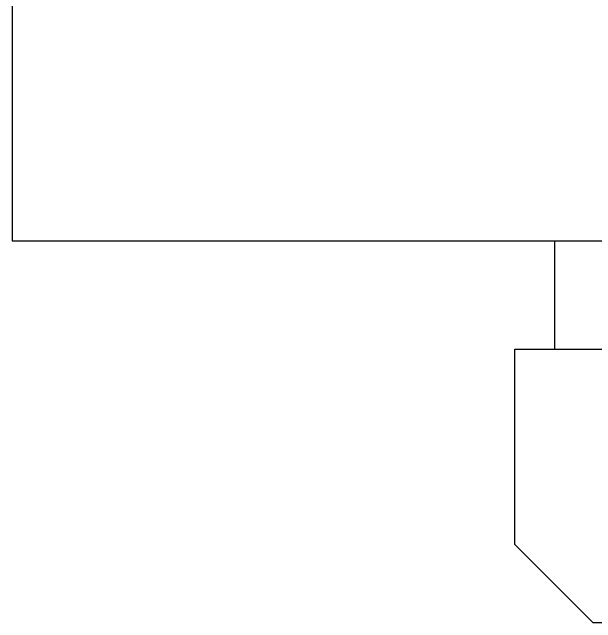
# Model space of a CAD drawing. Extents: x 35 to 221, y -13 to 45.
# Drawn here: x 110.1141 to 110.4948, y 35.2849 to 35.6831 of the extents above; entities that cross this region are included whole.
import ezdxf

# ---------------------------------------------------------------- set-up
doc = ezdxf.new("R2010")
doc.units = 0
doc.header["$LTSCALE"] = 0.5
doc.header["$MEASUREMENT"] = 0
doc.layers.add('PECA', color=3, linetype='CONTINUOUS')

msp = doc.modelspace()

# ---------------------------------------------------------------- linework, layer by layer
at = {"layer": 'PECA'}
for p, q in [((110.1140855, 35.7770669), (110.1140855, 35.5339356)), ((110.1140855, 35.5339356), (111.1270723, 35.5339356)), ((110.4681345, 35.4634168), (110.4681345, 35.5339356)), ((110.4420789, 35.3359168), (110.4420789, 35.4634168)), ((110.4420789, 35.4634168), (110.7990789, 35.4634168)), ((110.4930789, 35.2849168), (110.4420789, 35.3359168)), ((110.7480789, 35.2849168), (110.4930789, 35.2849168))]:
    msp.add_line(p, q, dxfattribs=at)

doc.saveas('drawing.dxf')
